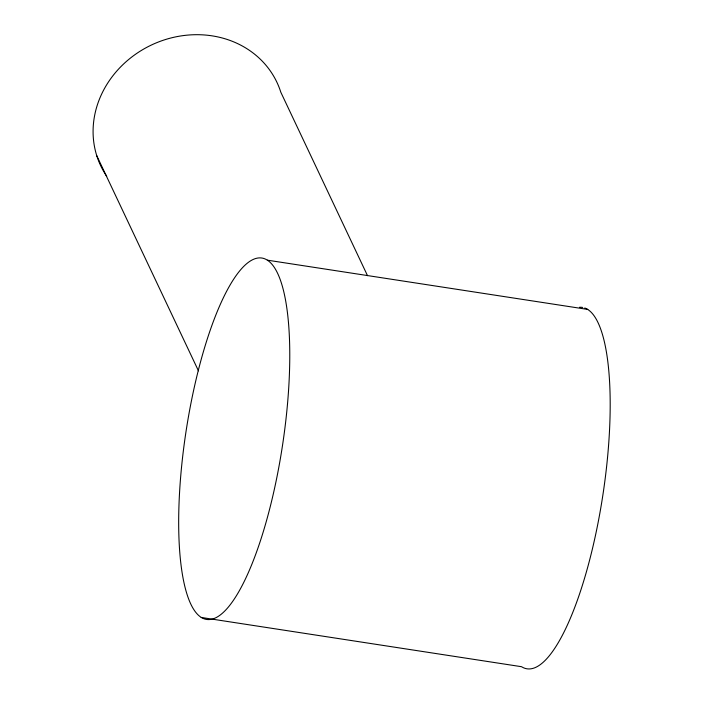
<?xml version="1.0" encoding="UTF-8"?>
<svg xmlns="http://www.w3.org/2000/svg" width="703" height="703" viewBox="0 0 703 703"><rect width="100%" height="100%" fill="white"/><g stroke="black" fill="none" stroke-linecap="round" stroke-linejoin="round"><path stroke-width="1.05" d="M267.351 260.163A182.789 48.735 -81.3 0 1 256.437 552.321A182.789 48.735 -81.3 0 1 179.019 503.937A182.789 48.735 -81.3 0 1 267.351 260.163L587.734 309.425M201.19 617.445L521.564 666.708A182.789 48.735 -81.3 0 0 600.397 510.167A182.789 48.735 -81.3 0 0 584.755 307.984M367.52 275.681L280.84 92.295A97.489 87.392 -25.3 0 0 150.688 45.37A97.489 87.392 -25.3 0 0 106.724 176.268M96.777 155.732L198.457 370.841M579.457 307.29A182.789 48.735 -81.3 0 1 582.682 307.448"/></g></svg>
